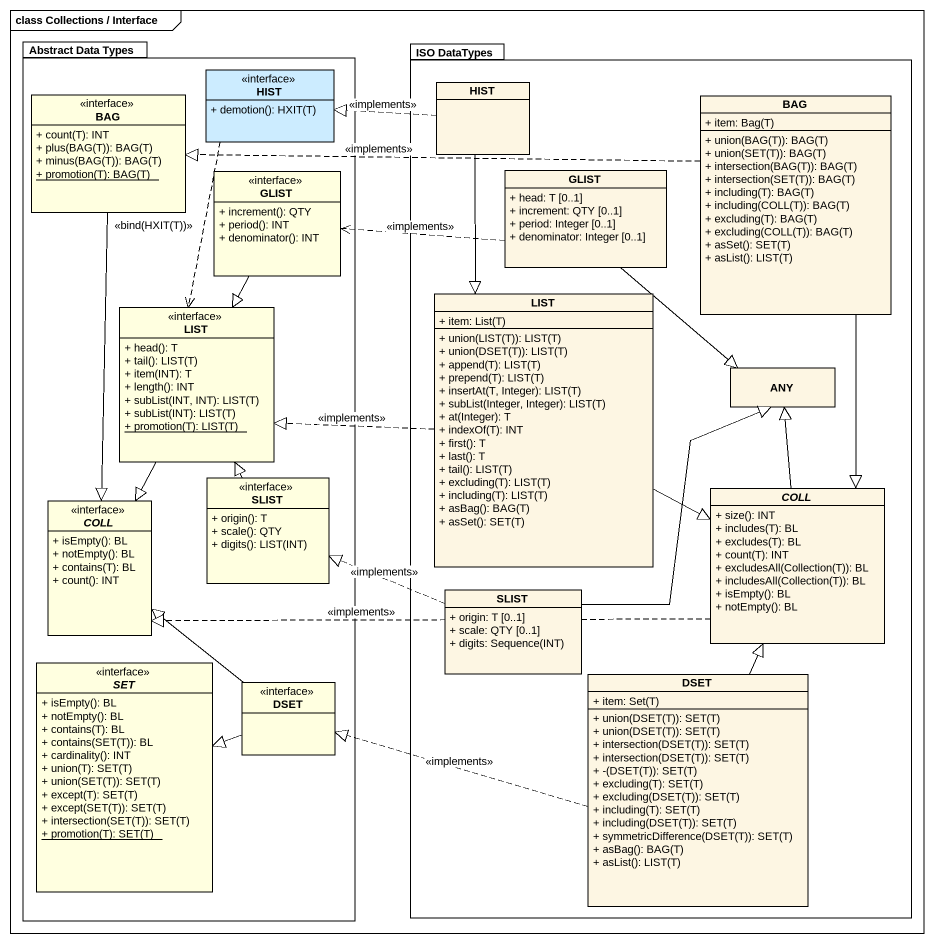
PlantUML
@startuml
mainframe class Collections / Interface
hide circle
hide empty members
skinparam classAttributeIconSize 0
package "Abstract Data Types" as Abstract_Data_Types #FFFFFF {
  class BAG <<interface>> #FFFFE0 {
    + count(T): INT
    + plus(BAG(T)): BAG(T)
    + minus(BAG(T)): BAG(T)
    {static} + promotion(T): BAG(T)
  }
  class HIST <<interface>> #CCECFF {
    + demotion(): HXIT(T)
  }
  class GLIST <<interface>> #FFFFE0 {
    + increment(): QTY
    + period(): INT
    + denominator(): INT
  }
  class "LIST" as LIST_2 <<interface>> #FFFFE0 {
    + head(): T
    + tail(): LIST(T)
    + item(INT): T
    + length(): INT
    + subList(INT, INT): LIST(T)
    + subList(INT): LIST(T)
    {static} + promotion(T): LIST(T)
  }
  class SLIST <<interface>> #FFFFE0 {
    + origin(): T
    + scale(): QTY
    + digits(): LIST(INT)
  }
  abstract class COLL <<interface>> #FFFFE0 {
    + isEmpty(): BL
    + notEmpty(): BL
    + contains(T): BL
    + count(): INT
  }
  abstract class "SET" as SET_ <<interface>> #FFFFE0 {
    + isEmpty(): BL
    + notEmpty(): BL
    + contains(T): BL
    + contains(SET(T)): BL
    + cardinality(): INT
    + union(T): SET(T)
    + union(SET(T)): SET(T)
    + except(T): SET(T)
    + except(SET(T)): SET(T)
    + intersection(SET(T)): SET(T)
    {static} + promotion(T): SET(T)
  }
  class DSET <<interface>> #FFFFE0
}
package "ISO DataTypes" as ISO_DataTypes #FFFFFF {
  class "HIST" as HIST_2
  class "BAG" as BAG_2 {
    {field} + item: Bag(T)
    + union(BAG(T)): BAG(T)
    + union(SET(T)): BAG(T)
    + intersection(BAG(T)): BAG(T)
    + intersection(SET(T)): BAG(T)
    + including(T): BAG(T)
    + including(COLL(T)): BAG(T)
    + excluding(T): BAG(T)
    + excluding(COLL(T)): BAG(T)
    + asSet(): SET(T)
    + asList(): LIST(T)
  }
  class "GLIST" as GLIST_2 {
    + head: T [0..1]
    + increment: QTY [0..1]
    + period: Integer [0..1]
    + denominator: Integer [0..1]
  }
  class LIST {
    {field} + item: List(T)
    + union(LIST(T)): LIST(T)
    + union(DSET(T)): LIST(T)
    + append(T): LIST(T)
    + prepend(T): LIST(T)
    + insertAt(T, Integer): LIST(T)
    + subList(Integer, Integer): LIST(T)
    + at(Integer): T
    + indexOf(T): INT
    + first(): T
    + last(): T
    + tail(): LIST(T)
    + excluding(T): LIST(T)
    + including(T): LIST(T)
    + asBag(): BAG(T)
    + asSet(): SET(T)
  }
  class ANY
  abstract class "COLL" as COLL_2 {
    + size(): INT
    + includes(T): BL
    + excludes(T): BL
    + count(T): INT
    + excludesAll(Collection(T)): BL
    + includesAll(Collection(T)): BL
    + isEmpty(): BL
    + notEmpty(): BL
  }
  class "SLIST" as SLIST_2 {
    + origin: T [0..1]
    + scale: QTY [0..1]
    {field} + digits: Sequence(INT)
  }
  class "DSET" as DSET_2 {
    {field} + item: Set(T)
    + union(DSET(T)): SET(T)
    + union(DSET(T)): SET(T)
    + intersection(DSET(T)): SET(T)
    + intersection(DSET(T)): SET(T)
    + -(DSET(T)): SET(T)
    + excluding(T): SET(T)
    + excluding(DSET(T)): SET(T)
    + including(T): SET(T)
    + including(DSET(T)): SET(T)
    + symmetricDifference(DSET(T)): SET(T)
    + asBag(): BAG(T)
    + asList(): LIST(T)
  }
}
BAG --|> COLL
HIST ..> LIST_2 : <<bind(HXIT(T))>>
HIST_2 .left.|> HIST : <<implements>>
HIST_2 --|> LIST
BAG_2 .left.|> BAG : <<implements>>
BAG_2 --|> COLL_2
GLIST --|> LIST_2
GLIST_2 .left.> GLIST : <<implements>>
GLIST_2 --|> ANY
LIST .left.|> LIST_2 : <<implements>>
LIST -right-|> COLL_2
LIST_2 --|> COLL
SLIST -up-|> LIST_2
COLL_2 -up-|> ANY
COLL_2 .left.|> COLL : <<implements>>
SLIST_2 -up-|> ANY
SLIST_2 .left.|> SLIST : <<implements>>
DSET -up-|> COLL
DSET -left-|> SET_
DSET_2 -up-|> COLL_2
DSET_2 .left.|> DSET : <<implements>>
@enduml
